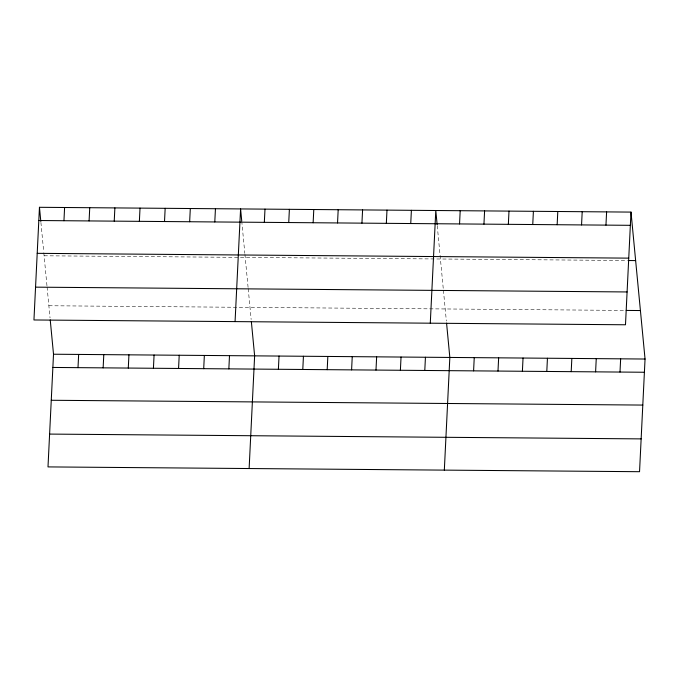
<?xml version="1.0" encoding="UTF-8"?>
<svg xmlns="http://www.w3.org/2000/svg" width="679" height="679" viewBox="0 0 679 679"><rect width="100%" height="100%" fill="white"/><g stroke="black" fill="none" stroke-linecap="round" stroke-linejoin="round"><path stroke-width="0.51" stroke-dasharray="3.4 2.55" d="M44.101 255.788L627.506 260.515M48.871 305.745L625.164 310.422M437.242 225.666L443.311 289.186M443.412 290.222L446.366 321.082M241.741 221.048L244.83 253.377M244.932 254.387L248.107 287.599M248.208 288.643L251.154 319.495M40.91 222.449L43.711 251.739M43.804 252.749L46.987 285.969M47.08 287.005L50.034 317.865"/><path stroke-width="1.02" d="M39.458 207.299L33.95 319.97L625.486 324.774L631.003 212.094L39.458 207.299L40.816 221.439M50.229 319.885L53.514 354.226L47.997 466.906L639.542 471.701L645.05 359.03L631.003 212.094M63.953 220.726L64.598 207.502M78 367.653L78.654 354.43M89.093 220.93L89.738 207.706M103.14 367.857L103.794 354.642M114.233 221.133L114.878 207.91M128.289 368.069L128.934 354.845M139.373 221.337L140.018 208.113M153.429 368.273L154.074 355.049M164.513 221.541L165.167 208.317M178.569 368.476L179.214 355.253M189.653 221.744L190.307 208.521M203.708 368.68L204.354 355.457M214.793 221.948L215.447 208.725M228.848 368.884L229.494 355.66M235.07 321.6L240.587 208.928L241.741 221.048M249.125 468.535L254.633 355.864L251.349 321.515M264.335 222.347L264.988 209.124M278.39 369.283L279.035 356.059M288.736 222.551L289.39 209.327M302.792 369.478L303.437 356.254M313.138 222.746L313.791 209.522M327.193 369.682L327.838 356.458M337.539 222.941L338.184 209.718M351.595 369.877L352.24 356.653M361.941 223.145L362.586 209.921M375.988 370.072L376.641 356.848M386.343 223.34L386.988 210.117M400.389 370.276L401.043 357.052M410.744 223.535L411.389 210.312M424.791 370.471L425.444 357.247M430.282 323.187L435.791 210.515L437.149 224.656M444.329 470.123L449.837 357.443L446.561 323.102M459.547 223.934L460.192 210.711M473.594 370.87L474.239 357.646M483.949 224.129L484.594 210.906M497.996 371.065L498.641 357.841M508.35 224.333L508.995 211.11M522.397 371.26L523.042 358.037M532.752 224.528L533.397 211.305M546.799 371.464L547.444 358.24M557.153 224.724L557.798 211.5M571.2 371.659L571.845 358.436M581.555 224.927L582.2 211.704M595.602 371.854L596.247 358.631M605.957 225.122L606.602 211.899M620.003 372.058L620.648 358.835M38.813 220.522L630.358 225.318M37.209 253.335L628.746 258.139M628.516 260.524L635.637 260.583M35.554 287.149L627.099 291.953M626.182 310.43L640.416 310.541M53.514 354.226L645.05 359.03M52.86 367.449L644.405 372.253M51.256 400.271L642.801 405.074M49.601 434.085L641.146 438.889"/></g></svg>
